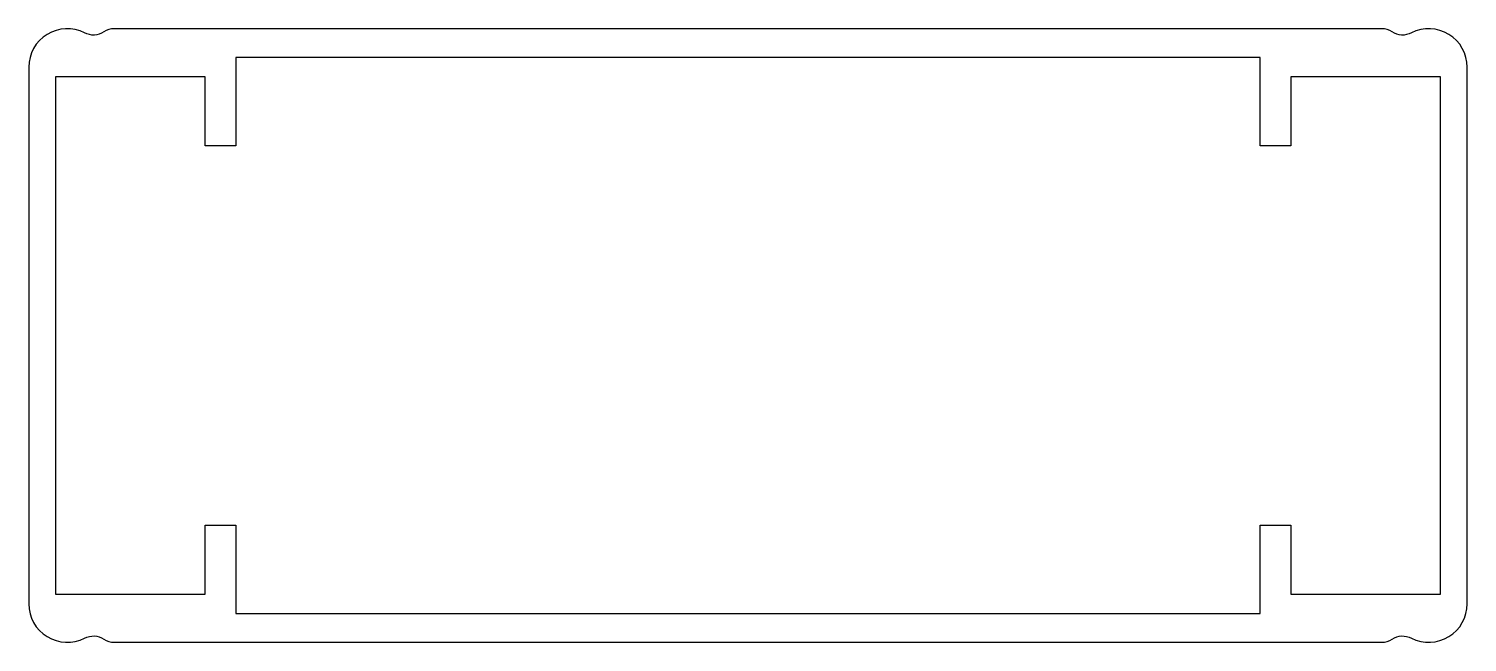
# Model space of a CAD drawing. Extents: x 203.5 to 278.5, y 233.8 to 265.8.
import ezdxf

# ---------------------------------------------------------------- set-up
doc = ezdxf.new("R2010")
doc.units = 0
doc.layers.add('ANA', color=220, linetype='CONTINUOUS')

msp = doc.modelspace()

# ---------------------------------------------------------------- linework, layer by layer
at = {"layer": 'ANA'}
msp.add_lwpolyline([(208.004, 265.781, 0.146318), (207.455, 265.617, -0.269607), (206.451, 265.562, 0.560353), (203.541, 263.781), (203.541, 235.781, 0.560353), (206.451, 234, -0.269607), (207.455, 233.945, 0.146318), (208.004, 233.781), (274.079, 233.781, 0.146318), (274.628, 233.945, -0.269607), (275.632, 234, 0.560353), (278.541, 235.781), (278.541, 263.781, 0.560353), (275.632, 265.562, -0.269607), (274.628, 265.617, 0.146318), (274.079, 265.781)], format="xyb", close=True, dxfattribs=at)
msp.add_lwpolyline([(214.341, 264.281), (214.341, 259.681), (212.741, 259.681), (212.741, 263.281), (204.941, 263.281), (204.941, 236.281), (212.741, 236.281), (212.741, 239.881), (214.341, 239.881), (214.341, 235.281), (267.741, 235.281), (267.741, 239.881), (269.341, 239.881), (269.341, 236.281), (277.141, 236.281), (277.141, 263.281), (269.341, 263.281), (269.341, 259.681), (267.741, 259.681), (267.741, 264.281)], close=True, dxfattribs=at)

doc.saveas('drawing.dxf')
